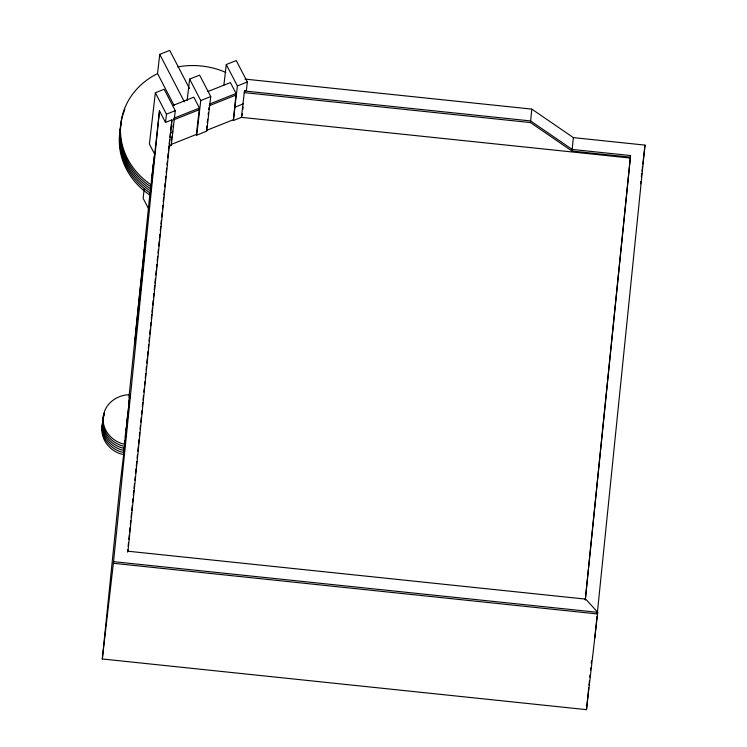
<?xml version="1.0" encoding="UTF-8"?>
<svg xmlns="http://www.w3.org/2000/svg" width="747" height="747" viewBox="0 0 747 747"><rect width="100%" height="100%" fill="white"/><g stroke="black" fill="none" stroke-linecap="round" stroke-linejoin="round"><path stroke-width="1.12" d="M136.103 328.811L134.731 343.909L137.056 323.544M144.601 251.151L145.973 236.061L139.642 293.907M127.998 551.221L585.723 599.122L597.74 612.335L586.488 709.65L102.302 658.975L119.968 485.531L124.861 444.232L121.574 443.494A28.293 25.277 6.6 0 1 103.189 417.013A28.293 25.277 6.6 0 1 126.523 394.902L129.894 394.864L124.618 446.295L121.331 445.557A28.293 25.277 6.6 0 1 104.571 412.671M128.895 397.918L150.1 191.96M135.879 330.893L139.68 293.711M129.418 398.991L123.666 454.55L120.379 453.812A28.293 25.277 6.6 0 1 102.563 424.072M120.258 129.903A74.261 66.343 6.6 0 0 149.549 194.836L150.156 195.144L153.434 163.294M141.034 286.25L144.834 249.078M127.924 551.688L171.941 119.865L165.507 122.424L159.484 110.827L150.633 191.017L150.026 190.709A74.261 66.343 6.6 0 1 120.211 129.194M159.484 110.827L113.376 563.285L597.553 613.959M127.541 552.08L127.784 549.755M128.139 546.281L128.493 542.798M128.848 539.325L129.315 534.684M129.548 532.368L130.025 527.727M130.38 524.245L130.734 520.771M131.089 517.288L131.565 512.657M131.799 510.332L132.266 505.691M132.621 502.217L132.975 498.735M133.33 495.261L133.806 490.62M134.04 488.305L134.516 483.664M134.871 480.181L135.226 476.707M135.58 473.224L136.047 468.593M136.29 466.268L136.757 461.627M137.112 458.154L137.467 454.671M137.821 451.197L138.298 446.557M138.531 444.241L138.998 439.6M139.353 436.117L139.708 432.644M140.062 429.161L140.417 425.687M140.772 422.204L141.248 417.564M141.603 414.09L141.958 410.607M142.313 407.134L142.78 402.493M143.022 400.177L143.489 395.536M143.844 392.054L144.199 388.58M144.554 385.097L144.909 381.624M145.263 378.141L145.74 373.5M146.085 370.026L146.44 366.544M146.795 363.07L147.271 358.429M147.504 356.114L147.981 351.473M148.336 347.99L148.69 344.516M149.045 341.034L149.4 337.56M149.755 334.077L150.222 329.436M150.577 325.963L150.931 322.48M151.286 319.006L151.762 314.366M151.996 312.05L152.472 307.409M152.705 305.093L153.182 300.453M153.527 296.97L153.882 293.496M154.237 290.013L154.713 285.373M154.946 283.057L155.423 278.416M155.778 274.943L156.244 270.302M156.487 267.986L156.842 264.503M157.197 261.03L157.664 256.389M158.019 252.906L158.373 249.433M158.728 245.95L159.204 241.309M159.438 238.993L159.914 234.353M160.269 230.879L160.736 226.238M160.969 223.923L161.324 220.44M161.679 216.966L162.155 212.325M162.51 208.843L162.865 205.369M163.22 201.886L163.686 197.245M163.929 194.93L164.396 190.289M164.751 186.815L165.106 183.332M165.46 179.859L165.815 176.376M166.17 172.902L166.646 168.262M167.001 164.779L167.356 161.305M167.701 157.822L168.178 153.182M168.411 150.866L168.887 146.225L171.278 145.282L175.274 110.677L164.163 89.257L155.348 92.768L149.409 144.068L154.508 153.891M245.016 79.098L531.836 109.118L530.445 122.564L571.987 151.062L630.384 157.178L585.265 599.972M531.836 109.118L573.379 137.616L571.987 151.062M585.321 599.794L630.571 155.553L572.174 149.437L530.631 120.939L244.456 90.994L241.412 117.354L233.381 120.547L236.071 93.487L230.412 82.581L208.021 91.498M586.488 709.65L588.729 687.595M588.972 685.27L589.439 680.629M589.794 677.146L590.037 674.821M590.503 670.18L590.746 667.855M591.213 663.215L591.456 660.89M594.799 637.817L596.993 616.462M597.226 614.137L645.006 145.114L573.379 137.616M136.878 325.337L141.062 286.054M144.199 189.066L143.135 198.319L148.233 208.142M189.533 88.594L169.718 50.404L159.746 54.372L157.533 73.505L174.135 105.504M150.502 188.487L150.903 185.023M151.305 181.549L151.706 178.085M151.977 175.769L152.509 171.147M152.78 168.841L153.312 164.209M153.546 162.146L154.265 155.955M150.156 195.144L151.352 184.826L150.745 184.518A74.261 66.343 6.6 0 1 157.272 73.748M143.648 256.426L145.693 238.797M128.699 405.182L129.894 394.864M124.422 443.064L124.693 440.777M125.085 437.331L125.487 433.886M125.888 430.44L126.28 426.995M126.682 423.558L127.933 412.708M102.302 658.975L113.563 561.66L597.74 612.335M165.507 122.424L166.46 114.188L155.348 92.768M169.149 144.003L169.662 139.549M169.914 137.317L170.437 132.863L172.818 131.911L172.454 131.211L172.202 133.433M170.699 130.557L171.941 119.865M171.427 140.119L171.81 136.776M172.949 126.925L173.201 124.786M187.161 100.378L189.626 79.089L199.608 75.12L210.729 96.568L206.723 131.164L196.75 135.132L196.386 134.432L199.44 108.072L193.781 97.166L172.557 105.626M196.75 135.132L200.756 100.537L189.626 79.089M206.489 129.352L206.872 126.019M207.264 122.685L207.657 119.305M208.17 114.795L208.413 112.694M208.777 109.548L209.02 107.456M223.895 85.046L226.276 64.531L236.248 60.563L247.36 81.983L246.407 90.219L244.456 90.994M233.381 120.547L237.387 85.952L226.276 64.531M242.131 115.925L242.383 113.712M242.896 109.286L243.158 107.073M630.571 155.553L630.281 158.056L241.412 117.354M640.534 183.809L640.795 181.493M641.337 176.862L641.738 173.388M642.009 171.063L642.541 166.432M642.812 164.116L645.006 145.114M166.46 114.188L175.274 110.677M200.756 100.537L210.729 96.568M237.387 85.952L247.36 81.983M199.44 108.072L173.958 118.213L173.771 119.837L199.253 109.697M209.412 104.094L236.071 93.487M209.225 105.719L235.884 95.112M243.541 103.758L234.931 107.185L234.567 106.485M196.386 134.432L170.914 144.573L171.278 145.282M206.359 130.464L233.017 119.847M244.269 92.619L530.445 122.564M124.385 448.359L121.089 447.621A28.293 25.277 6.6 0 1 104.328 414.734M124.142 450.422L120.855 449.685A28.293 25.277 6.6 0 1 103.347 418.88M123.909 452.486L120.612 451.748A28.293 25.277 6.6 0 1 103.45 419.889M151.118 186.89L150.502 186.582A74.261 66.343 6.6 0 1 124.852 109.389M150.875 188.954L150.259 188.646A74.261 66.343 6.6 0 1 120.977 123.713M150.399 193.081L149.783 192.773A74.261 66.343 6.6 0 1 120.304 128.979M159.746 54.372L184.378 101.853M177.842 66.903A74.261 66.343 6.6 0 1 225.762 72.412M123.834 447.649L123.6 449.955L123.89 447.658"/></g></svg>
